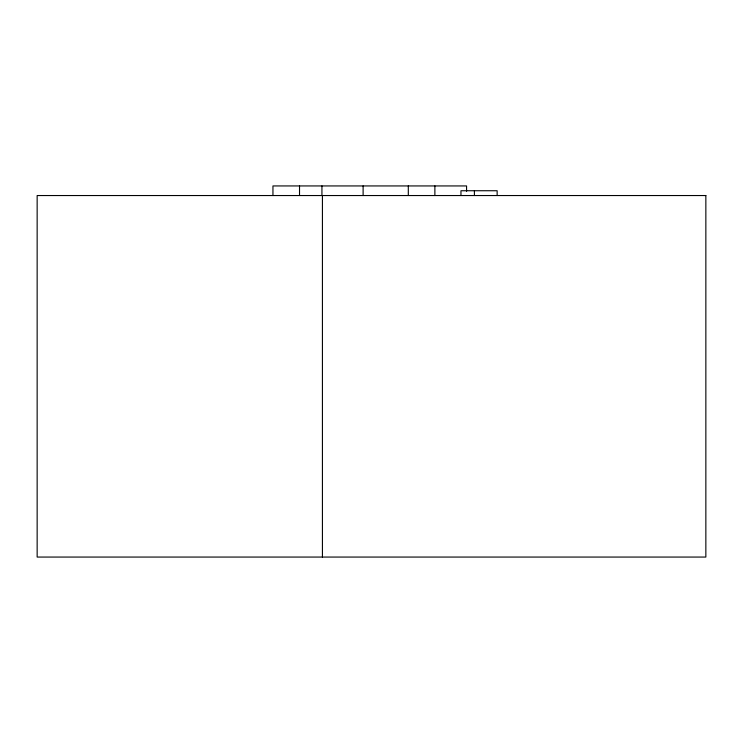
<?xml version="1.0" encoding="UTF-8"?>
<svg xmlns="http://www.w3.org/2000/svg" width="743" height="743" viewBox="0 0 743 743"><rect width="100%" height="100%" fill="white"/><g stroke="black" fill="none" stroke-linecap="round" stroke-linejoin="round"><path stroke-width="1.11" d="M497.141 195.539L497.141 190.737L460.957 190.737L460.957 195.539M474.406 190.737L474.406 195.539M466.567 191.267L466.567 185.936L272.95 185.936L272.95 195.539M434.878 185.936L434.878 195.539M408.306 185.936L408.306 195.539M363.113 185.936L363.113 195.539M322.425 195.539L322.425 557.064M321.933 185.936L321.933 195.539M299.522 185.936L299.522 195.539M705.85 195.539L37.15 195.539L37.15 557.064L705.85 557.064L705.85 195.539"/></g></svg>
